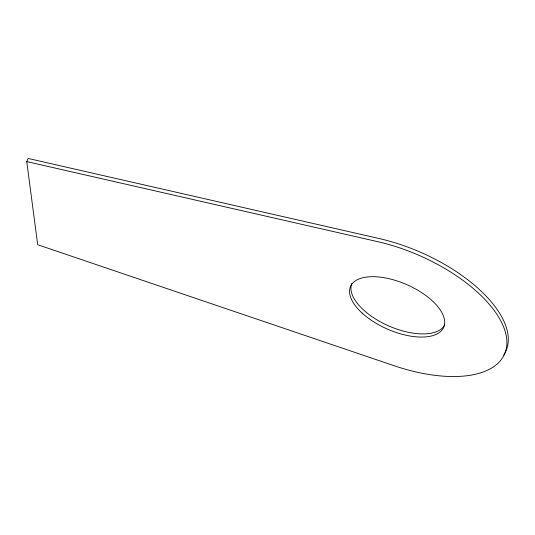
<?xml version="1.0" encoding="UTF-8"?>
<svg xmlns="http://www.w3.org/2000/svg" width="535" height="535" viewBox="0 0 535 535"><rect width="100%" height="100%" fill="white"/><g stroke="black" fill="none" stroke-linecap="round" stroke-linejoin="round"><path stroke-width="0.8" d="M26.75 161.597L377.897 241.713A117.359 55.981 23.7 0 1 506.591 337.993A117.359 55.981 23.7 0 1 394.228 365.759L37.691 244.722L26.75 161.597L28.134 158.447L379.282 238.563A117.359 55.981 23.7 0 1 503.696 355.053M444.745 324.845A50.852 24.256 23.7 0 1 388.109 325.654A50.852 24.256 23.7 0 1 351.923 283.336M362.155 313.095A50.852 24.256 23.7 0 0 442.539 329.359A50.852 24.256 23.7 0 0 386.671 278.18A50.852 24.256 23.7 0 0 362.155 313.095"/></g></svg>
